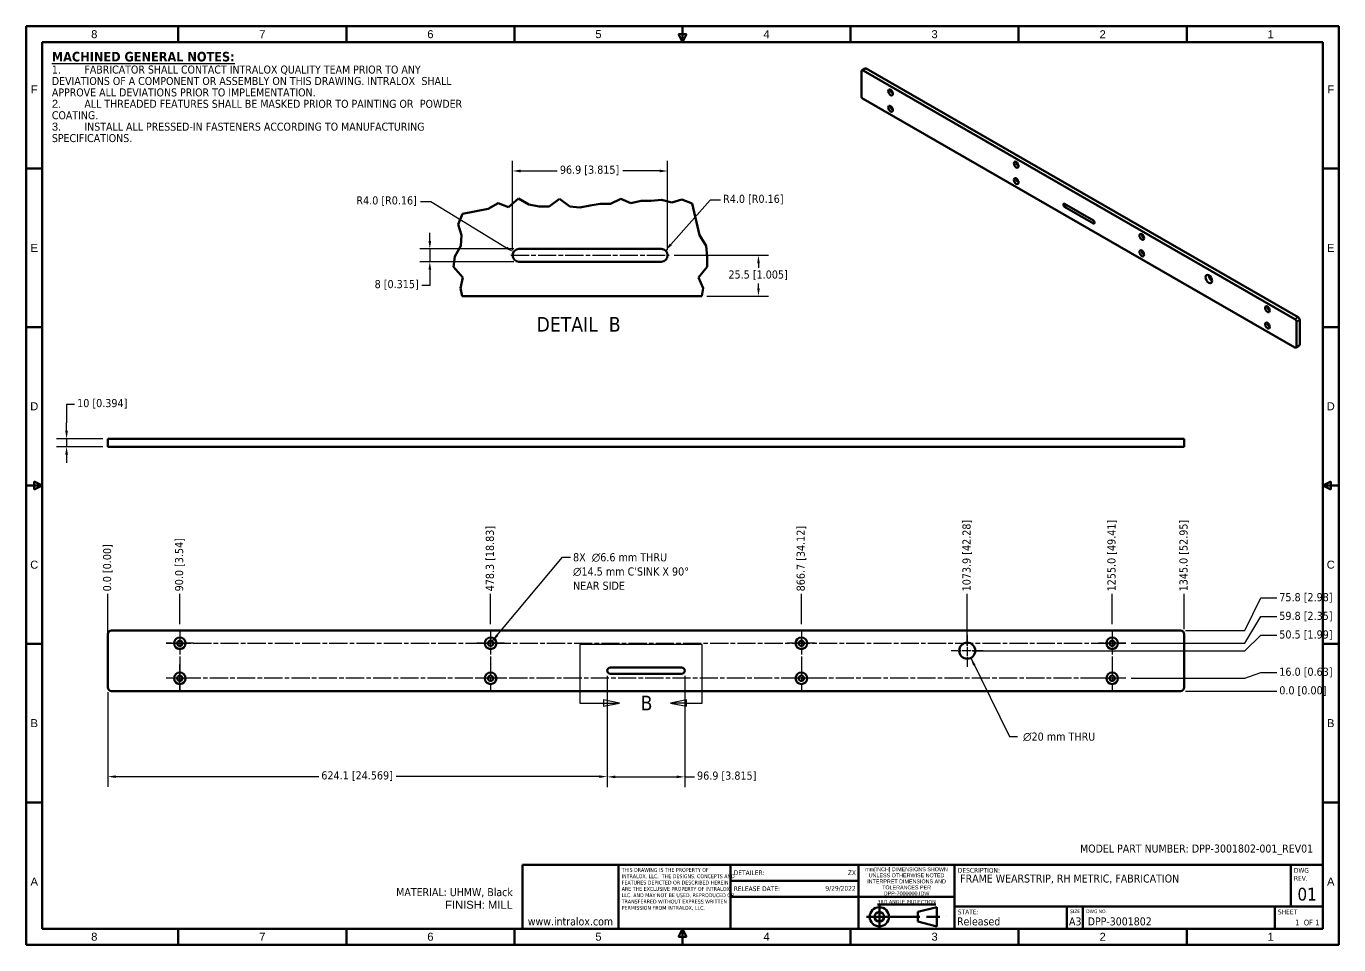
# Model space of a CAD drawing. Header units: millimetres. Extents: x 20 to 1660, y 20 to 1168.
import ezdxf

# ---------------------------------------------------------------- set-up
doc = ezdxf.new("R2010")
doc.units = ezdxf.units.MM
doc.header["$LTSCALE"] = 4
doc.linetypes.add('CHAIN', pattern=[0.7087, 0.4724, -0.0591, 0.1181, -0.0591])
for name, color, linetype, lineweight in [('Border (ISO)', 7, 'Continuous', 70), ('Break Line (ISO)', 7, 'Continuous', 50), ('Center Mark (ISO)', 7, 'Continuous', 25), ('Centerline (ISO)', 7, 'Continuous', 25), ('Detail Boundary (ISO)', 7, 'Continuous', 25), ('Dimension (ISO)', 7, 'Continuous', 25), ('Symbol (ISO)', 7, 'Continuous', 25), ('Title (ISO)', 7, 'Continuous', 50), ('Visible (ISO)', 7, 'Continuous', 50), ('Visible Narrow (ISO)', 7, 'Continuous', 35)]:
    doc.layers.add(name, color=color, linetype=linetype, lineweight=lineweight)
doc.styles.add('ILOX Border Text (2.5)', font='arial.ttf')
doc.styles.add('Label Text (ANSI)', font='tahoma.ttf')
doc.styles.add('Note Text (ANSI)', font='tahoma.ttf')
doc.styles.add('Note Text (ISO)', font='tahoma.ttf')
doc.styles.add('Text Style209', font='tahoma.ttf')
doc.styles.add('Text Style229', font='tahoma.ttf')
doc.styles.add('Text Style230', font='tahoma.ttf')
doc.dimstyles.new('Global design thread callout [metric]$7', dxfattribs={"dimscale": 4, "dimtxt": 2.54, "dimasz": 2.5, "dimexe": 3.175, "dimexo": 1.5875, "dimgap": 0.8, "dimtad": 0, "dimtih": 1, "dimtoh": 1, "dimdec": 1, "dimrnd": 1e-08, "dimdsep": 46, "dimtxsty": 'Note Text (ANSI)', "dimcen": 0.09, "dimdle": 10, "dimclrd": 256, "dimclre": 256, "dimclrt": 256, "dimadec": 0, "dimazin": 2, "dimtfac": 1.2, "dimtmove": 0, "dimatfit": 3, "dimfxl": 1, "dimtolj": 1, "dimtzin": 0, "dimlwd": -1, "dimlwe": -1, "dimarcsym": 0})
doc.dimstyles.new('INTRALOX ALIGNED x.x [x.xx] mm-inch', dxfattribs={"dimscale": 4, "dimtxt": 2.54, "dimasz": 2.5, "dimexe": 3.175, "dimexo": 1.5875, "dimgap": 0.8, "dimtad": 0, "dimtih": 1, "dimtoh": 1, "dimdec": 1, "dimrnd": 1e-08, "dimzin": 0, "dimdsep": 46, "dimtxsty": 'Note Text (ANSI)', "dimcen": 0.09, "dimdle": 10, "dimclrd": 256, "dimclre": 256, "dimclrt": 256, "dimadec": 0, "dimazin": 0, "dimtfac": 1.2, "dimtmove": 0, "dimatfit": 3, "dimfxl": 1, "dimtolj": 1, "dimtzin": 0, "dimlwd": -1, "dimlwe": -1, "dimarcsym": 0})
doc.dimstyles.new('INTRALOX HOLE CALLOUT [metric]$7', dxfattribs={"dimscale": 4, "dimtxt": 2.54, "dimasz": 2.5, "dimexe": 3.175, "dimexo": 1.5875, "dimgap": 0.8, "dimtad": 0, "dimtih": 1, "dimtoh": 1, "dimdec": 1, "dimrnd": 1e-08, "dimdsep": 46, "dimtxsty": 'Note Text (ANSI)', "dimcen": 0.09, "dimdle": 10, "dimclrd": 256, "dimclre": 256, "dimclrt": 256, "dimadec": 0, "dimazin": 2, "dimtfac": 1.2, "dimtmove": 0, "dimatfit": 3, "dimfxl": 1, "dimtolj": 1, "dimtzin": 0, "dimlwd": -1, "dimlwe": -1, "dimarcsym": 0})
doc.dimstyles.new('INTRALOX x.x [x.xx] mm-inch', dxfattribs={"dimscale": 4, "dimtxt": 2.54, "dimasz": 2.5, "dimexe": 3.175, "dimexo": 1.5875, "dimgap": 0.8, "dimtad": 0, "dimtih": 1, "dimtoh": 1, "dimdec": 1, "dimrnd": 1e-08, "dimzin": 0, "dimdsep": 46, "dimtxsty": 'Note Text (ANSI)', "dimcen": 0.09, "dimdle": 10, "dimclrd": 256, "dimclre": 256, "dimclrt": 256, "dimadec": 0, "dimazin": 0, "dimtfac": 1.2, "dimtmove": 0, "dimatfit": 3, "dimfxl": 1, "dimtolj": 1, "dimtzin": 0, "dimlwd": -1, "dimlwe": -1, "dimarcsym": 0})
doc.dimstyles.new('INTRALOX x.xx [x.xxx] mm-inch', dxfattribs={"dimscale": 4, "dimtxt": 2.54, "dimasz": 2.5, "dimexe": 3.175, "dimexo": 1.5875, "dimgap": 0.8, "dimtad": 0, "dimtih": 1, "dimtoh": 1, "dimdec": 1, "dimrnd": 1e-08, "dimdsep": 46, "dimtxsty": 'Note Text (ANSI)', "dimcen": 0.09, "dimdle": 17.78, "dimclrd": 256, "dimclre": 256, "dimclrt": 256, "dimadec": 0, "dimazin": 0, "dimtfac": 1.2, "dimtmove": 0, "dimatfit": 3, "dimfxl": 1, "dimtolj": 1, "dimtzin": 0, "dimlwd": -1, "dimlwe": -1, "dimarcsym": 0})

# ---------------------------------------------------------------- blocks, each defined once
blk = doc.blocks.new('Borders ILOX - A3')
at = {"layer": 'Border (ISO)'}
for p, q in [((5, 292), (415, 292)), ((5, 292), (5, 5)), ((52.5, 287), (52.5, 292)), ((105, 287), (105, 292)), ((157.5, 287), (157.5, 292)), ((210, 287), (210, 292)), ((262.5, 287), (262.5, 292)), ((315, 287), (315, 292)), ((367.5, 287), (367.5, 292)), ((415, 292), (415, 5)), ((10, 287), (410, 287)), ((208.75, 289.5), (211.25, 289.5)), ((210, 287), (208.75, 289.5)), ((210, 287), (211.25, 289.5)), ((410, 287), (410, 10)), ((10, 287), (10, 10)), ((10, 247.5), (5, 247.5)), ((410, 247.5), (415, 247.5)), ((10, 198), (5, 198)), ((410, 198), (415, 198)), ((10, 148.5), (5, 148.5)), ((7.5, 147.25), (7.5, 149.75)), ((10, 148.5), (7.5, 149.75)), ((10, 148.5), (7.5, 147.25)), ((410, 148.5), (412.5, 149.75)), ((410, 148.5), (415, 148.5)), ((410, 148.5), (412.5, 147.25)), ((412.5, 149.75), (412.5, 147.25)), ((10, 99), (5, 99)), ((410, 99), (415, 99)), ((10, 49.5), (5, 49.5)), ((410, 49.5), (415, 49.5)), ((10, 10), (410, 10)), ((52.5, 10), (52.5, 5)), ((105, 10), (105, 5)), ((157.5, 10), (157.5, 5)), ((210, 10), (208.75, 7.5)), ((210, 10), (210, 5)), ((210, 10), (211.25, 7.5)), ((262.5, 10), (262.5, 5)), ((315, 10), (315, 5)), ((367.5, 10), (367.5, 5)), ((5, 5), (415, 5)), ((211.25, 7.5), (208.75, 7.5))]:
    blk.add_line(p, q, dxfattribs=at)
at = {"layer": 'Symbol (ISO)', "char_height": 2.5, "attachment_point": 5, "style": 'ILOX Border Text (2.5)'}
for s, insert in [('8', (26.25, 289.5)), ('7', (78.75, 289.52)), ('6', (131.25, 289.5)), ('5', (183.75, 289.52)), ('4', (236.25, 289.5)), ('3', (288.75, 289.5)), ('2', (341.25, 289.5)), ('1', (393.75, 289.5)), ('\\fArial|b0|i0;F', (7.5, 272.25)), ('\\fArial|b0|i0;F', (412.5, 272.25)), ('\\fArial|b0|i0;E', (7.5, 222.75)), ('\\fArial|b0|i0;E', (412.5, 222.75)), ('\\fArial|b0|i0;D', (7.5, 173.25)), ('\\fArial|b0|i0;D', (412.5, 173.25)), ('\\fArial|b0|i0;C', (7.5, 123.75)), ('\\fArial|b0|i0;C', (412.5, 123.75)), ('\\fArial|b0|i0;B', (7.5, 74.25)), ('\\fArial|b0|i0;B', (412.5, 74.25)), ('\\fArial|b0|i0;A', (7.5, 24.75)), ('\\fArial|b0|i0;A', (412.5, 24.75)), ('8', (26.25, 7.5)), ('7', (78.75, 7.52)), ('6', (131.25, 7.5)), ('5', (183.75, 7.52)), ('4', (236.25, 7.5)), ('3', (288.75, 7.5)), ('2', (341.25, 7.5)), ('1', (393.75, 7.5))]:
    blk.add_mtext(s, dxfattribs=dict(at, insert=insert))
blk = doc.blocks.new('Title Blocks ILOX - A3 Fab')
at = {"layer": 'Title (ISO)'}
for p, q in [((154.94, 48.57), (404.94, 48.57)), ((154.94, 48.57), (154.94, 28.57)), ((184.94, 48.57), (184.94, 28.57)), ((219.94, 48.57), (219.94, 28.57)), ((259.94, 48.57), (259.94, 28.57)), ((289.94, 48.57), (289.94, 28.57)), ((394.94, 48.57), (394.94, 35.57)), ((404.94, 48.57), (404.94, 28.57)), ((219.94, 43.57), (259.94, 43.57)), ((219.94, 38.57), (259.94, 38.57)), ((259.94, 38.57), (289.94, 38.57)), ((278.44, 33.82), (284.44, 35.32)), ((278.44, 30.82), (278.44, 33.82)), ((284.44, 35.32), (284.44, 29.32)), ((289.94, 35.57), (404.94, 35.57)), ((325.05, 35.57), (325.05, 28.57)), ((330.05, 35.57), (330.05, 28.57)), ((389.94, 35.57), (389.94, 28.57)), ((284.44, 29.32), (278.44, 30.82)), ((154.94, 28.57), (404.94, 28.57))]:
    blk.add_line(p, q, dxfattribs=at)
at = {"layer": 'Title (ISO)', "linetype": 'CHAIN', "ltscale": 4.93862}
blk.add_line((266.44, 35.82), (266.44, 28.82), dxfattribs=at)
at = {"layer": 'Title (ISO)', "linetype": 'CHAIN', "ltscale": 8.818964}
blk.add_line((262.44, 32.32), (287.44, 32.32), dxfattribs=at)
at = {"layer": 'Title (ISO)'}
for radius in [3, 1.5]:
    blk.add_circle((266.44, 32.32), radius, dxfattribs=at)
at = {"layer": 'Title (ISO)', "char_height": 1.2}
for s, insert, width, attachment_point, line_spacing_factor, style in [('\\fTahoma|b0|i0;\\H1.2000;THIS DRAWING IS THE PROPERTY OF INTRALOX, LLC.  THE DESIGNS, CONCEPTS AND FEATURES DEPICTED OR DESCRIBED HEREIN ARE THE EXCLUSIVE PROPERTY OF INTRALOX, LLC. AND MAY NOT BE USED, REPRODUCED OR TRANSFERRED WITHOUT EXPRESS WRITTEN PERMISSION FROM INTRALOX, LLC.', (185.94, 47.55), 33.6498, 1, 0.987884, 'Note Text (ISO)'), ('\\fArial|b0|i0;\\H1.2000;mm[INCH] DIMENSIONS SHOWN\\P\\fArial|b0|i0;\\H1.2000;UNLESS OTHERWISE NOTED INTERPRET DIMENSIONS AND TOLERANCES PER\\fTahoma|b0|i0;\\H1.2000;\\P\\fArial|b0|i0;\\H1.2000;DPP-7000000.IDW', (274.94, 43.37), 31.3085, 5, 0.944221, 'Note Text (ANSI)')]:
    blk.add_mtext(s, dxfattribs=dict(at, insert=insert, width=width, attachment_point=attachment_point, line_spacing_factor=line_spacing_factor, style=style))
at = {"layer": 'Title (ISO)', "style": 'Note Text (ISO)'}
for s, insert, char_height, attachment_point in [('\\fTahoma|b0|i0;\\H1.5000;DETAILER:', (220.94, 46.07), 1.5, 4), ('\\fTahoma|b0|i0;\\H1.5000;DESCRIPTION:', (290.94, 47.57), 1.5, 1), ('\\fTahoma|b0|i0;\\H1.5000;RELEASE DATE:', (220.94, 41.07), 1.5, 4), ('\\fTahoma|b0|i0;\\H1.2000;\\L3RD ANGLE PROJECTION', (274.94, 37.57), 1.2, 2), ('\\fTahoma|b0|i0;\\H1.1176;SIZE', (326.05, 34.57), 1.1176, 1), ('\\fTahoma|b0|i0;\\H1.1176;DWG NO.', (331.05, 34.57), 1.1176, 1), ('\\fTahoma|b0|i0;\\H1.5000;SHEET', (390.94, 34.57), 1.5, 1), ('\\fTahoma|b0|i0;\\H2.5000;www.intralox.com', (169.94, 29.57), 2.5, 8), ('\\fTahoma|b0|i0;\\H1.8000;1  OF 1 ', (403.94, 29.57), 1.8, 9)]:
    blk.add_mtext(s, dxfattribs=dict(at, insert=insert, char_height=char_height, attachment_point=attachment_point))
at = {"layer": 'Title (ISO)', "insert": (395.94, 47.55), "char_height": 1.5, "attachment_point": 1, "line_spacing_factor": 0.987884, "style": 'Note Text (ISO)'}
blk.add_mtext('\\fTahoma|b0|i0;\\H1.5000;DWG\\P\\fTahoma|b0|i0;\\H1.5000;REV.', dxfattribs=at)
at = {"layer": 'Title (ISO)', "insert": (290.94, 34.57), "char_height": 1.5, "width": 6.6819, "attachment_point": 1, "style": 'Note Text (ISO)'}
blk.add_mtext('\\fTahoma|b0|i0;\\H1.5000;STATE:', dxfattribs=at)
at = {"layer": 'Title (ISO)'}
for tag, p, height, style in [('AUTHOR_001', (256.6, 45.32), 1.5, 'Text Style229'), ('DESCRIPTION_001', (291.69, 43.02), 2.5, 'Text Style209'), ('SavedDate_001', (249.57, 40.45), 1.5, 'Text Style229'), ('PTC_WM_REVISION_001', (397.05, 37.38), 4, 'Text Style230'), ('PTC_WM_LIFECYCLE_STATE_001', (290.69, 29.63), 2.5, 'Text Style209'), ('Sheet_Size_001', (325.68, 29.63), 2.5, 'Text Style209'), ('PART_NUMBER_001', (331.51, 29.63), 2.5, 'Text Style209')]:
    blk.add_attdef(tag, p, '', height=height, dxfattribs=dict(at, style=style))
blk = doc.blocks.new('FAB_MACHINED_NOTES')
at = {"layer": 'Symbol (ISO)', "insert": (3, -3), "char_height": 2.54, "width": 129.3404, "attachment_point": 1, "line_spacing_factor": 0.856247, "style": 'Note Text (ISO)'}
blk.add_mtext('{\\fTahoma|b1|i0|c0|p34;\\H1.1811x;\\LMACHINED GENERAL NOTES:  \\l\\P\\fTahoma|b0|i0|c0|p34;\\H0.83333x;1.^IFABRICATOR SHALL CONTACT INTRALOX QUALITY TEAM PRIOR TO ANY \\H1.2488x; \\H0.80077x;DEVIATIONS OF A COMPONENT OR ASSEMBLY ON THIS DRAWING. INTRALOX \\H1.12424x; \\H0.88949x;SHALL APPROVE ALL DEVIATIONS PRIOR TO IMPLEMENTATION.\\H1.14188x; \\H0.87575x;\\P\\fArial|b0|i0|c0|p34;2.^I\\fTahoma|b0|i0|c0|p34;ALL THREADED FEATURES SHALL BE MASKED PRIOR TO PAINTING OR \\H1.13938x; \\H0.87767x;POWDER COATING.\\fArial|b0|i0|c0|p34;\\H1.13974x; \\H0.87739x;\\P3.^I\\fTahoma|b0|i0|c0|p34;INSTALL ALL PRESSED-IN FASTENERS ACCORDING TO MANUFACTURING \\H1.13969x; \\H0.87743x;SPECIFICATIONS.\\H1.1397x; }', dxfattribs=at)
blk = doc.blocks.new('Material_Finish_1')
at = {"layer": 'Symbol (ISO)', "insert": (-3, 6.21), "char_height": 2.5, "attachment_point": 9, "line_spacing_factor": 0.945724, "style": 'Note Text (ISO)'}
blk.add_mtext('\\fTahoma|b0|i0;\\H2.5000;MATERIAL: UHMW, Black \\P\\fArial|b0|i0;\\H2.5000;FINISH: MILL', dxfattribs=at)
blk = doc.blocks.new('MODEL_REV_1')
at = {"layer": 'Symbol (ISO)', "insert": (-3, 3), "char_height": 2.5, "attachment_point": 9, "style": 'Note Text (ISO)'}
blk.add_mtext('\\fTahoma|b0|i0;\\H2.5000;MODEL PART NUMBER: DPP-3001802-001_REV01 ', dxfattribs=at)
blk = doc.blocks.new('*D31')
at = {"layer": 'Defpoints', "color": 0, "transparency": 16777216}
for p in [(121.9, 458.5), (121.9, 341.9), (121.9, 341.9)]:
    blk.add_point(p, dxfattribs=at)
at = {"layer": 'Dimension (ISO)', "transparency": 16777216}
blk.add_line((121.9, 348.2), (121.9, 458.5), dxfattribs=at)
at = {"layer": 'Dimension (ISO)', "transparency": 16777216, "insert": (121.9, 461.7), "char_height": 10.16, "attachment_point": 4, "rotation": 90, "style": 'Note Text (ANSI)'}
blk.add_mtext('\\A1;0.0 [0.00]', dxfattribs=at)
blk = doc.blocks.new('*D32')
at = {"layer": 'Defpoints', "color": 0, "transparency": 16777216}
for p in [(211.9, 458.5), (211.9, 414.1), (121.9, 341.9)]:
    blk.add_point(p, dxfattribs=at)
at = {"layer": 'Dimension (ISO)', "transparency": 16777216}
blk.add_line((211.9, 420.5), (211.9, 458.5), dxfattribs=at)
at = {"layer": 'Dimension (ISO)', "transparency": 16777216, "insert": (211.9, 461.7), "char_height": 10.16, "attachment_point": 4, "rotation": 90, "style": 'Note Text (ANSI)'}
blk.add_mtext('\\A1;90.0 [3.54]', dxfattribs=at)
blk = doc.blocks.new('*D33')
at = {"layer": 'Defpoints', "color": 0, "transparency": 16777216}
for p in [(600.2, 458.5), (600.2, 414.1), (121.9, 341.9)]:
    blk.add_point(p, dxfattribs=at)
at = {"layer": 'Dimension (ISO)', "transparency": 16777216}
blk.add_line((600.2, 420.5), (600.2, 458.5), dxfattribs=at)
at = {"layer": 'Dimension (ISO)', "transparency": 16777216, "insert": (600.2, 461.7), "char_height": 10.16, "attachment_point": 4, "rotation": 90, "style": 'Note Text (ANSI)'}
blk.add_mtext('\\A1;478.3 [18.83]', dxfattribs=at)
blk = doc.blocks.new('*D34')
at = {"layer": 'Defpoints', "color": 0, "transparency": 16777216}
for p in [(988.6, 458.5), (988.6, 414.1), (121.9, 341.9)]:
    blk.add_point(p, dxfattribs=at)
at = {"layer": 'Dimension (ISO)', "transparency": 16777216}
blk.add_line((988.6, 420.5), (988.6, 458.5), dxfattribs=at)
at = {"layer": 'Dimension (ISO)', "transparency": 16777216, "insert": (988.6, 461.7), "char_height": 10.16, "attachment_point": 4, "rotation": 90, "style": 'Note Text (ANSI)'}
blk.add_mtext('\\A1;866.7 [34.12]', dxfattribs=at)
blk = doc.blocks.new('*D35')
at = {"layer": 'Defpoints', "color": 0, "transparency": 16777216}
for p in [(1376.9, 458.5), (1376.9, 414.1), (121.9, 341.9)]:
    blk.add_point(p, dxfattribs=at)
at = {"layer": 'Dimension (ISO)', "transparency": 16777216}
blk.add_line((1376.9, 420.5), (1376.9, 458.5), dxfattribs=at)
at = {"layer": 'Dimension (ISO)', "transparency": 16777216, "insert": (1376.9, 461.7), "char_height": 10.16, "attachment_point": 4, "rotation": 90, "style": 'Note Text (ANSI)'}
blk.add_mtext('\\A1;1255.0 [49.41]', dxfattribs=at)
blk = doc.blocks.new('*D36')
at = {"layer": 'Defpoints', "color": 0, "transparency": 16777216}
for p in [(1466.9, 458.5), (1466.9, 408), (121.9, 341.9)]:
    blk.add_point(p, dxfattribs=at)
at = {"layer": 'Dimension (ISO)', "transparency": 16777216}
blk.add_line((1466.9, 414.4), (1466.9, 458.5), dxfattribs=at)
at = {"layer": 'Dimension (ISO)', "transparency": 16777216, "insert": (1466.9, 461.7), "char_height": 10.16, "attachment_point": 4, "rotation": 90, "style": 'Note Text (ANSI)'}
blk.add_mtext('\\A1;1345.0 [52.95]', dxfattribs=at)
blk = doc.blocks.new('*D37')
at = {"layer": 'Defpoints', "color": 0, "transparency": 16777216}
for p in [(1195.8, 458.5), (1195.8, 387.5), (121.9, 341.9)]:
    blk.add_point(p, dxfattribs=at)
at = {"layer": 'Dimension (ISO)', "transparency": 16777216}
blk.add_line((1195.8, 393.9), (1195.8, 458.5), dxfattribs=at)
at = {"layer": 'Dimension (ISO)', "transparency": 16777216, "insert": (1195.8, 461.7), "char_height": 10.16, "attachment_point": 4, "rotation": 90, "style": 'Note Text (ANSI)'}
blk.add_mtext('\\A1;1073.9 [42.28]', dxfattribs=at)
blk = doc.blocks.new('*D38')
at = {"layer": 'Defpoints', "color": 0, "transparency": 16777216}
for p in [(746, 362.6), (121.9, 341.9), (746, 230.1)]:
    blk.add_point(p, dxfattribs=at)
at = {"layer": 'Dimension (ISO)', "transparency": 16777216}
for p, q in [((746, 356.2), (746, 217.4)), ((121.9, 335.5), (121.9, 217.4)), ((131.9, 230.1), (385.5, 230.1)), ((736, 230.1), (482.4, 230.1))]:
    blk.add_line(p, q, dxfattribs=at)
for points in [[(131.9, 231.8), (131.9, 228.5), (121.9, 230.1)], [(736, 231.8), (736, 228.5), (746, 230.1)]]:
    blk.add_solid(points, dxfattribs=at)
at = {"layer": 'Dimension (ISO)', "transparency": 16777216, "insert": (388.7, 236.8), "char_height": 10.16, "attachment_point": 1, "style": 'Note Text (ANSI)'}
blk.add_mtext('\\A1;624.1 [24.569]', dxfattribs=at)
blk = doc.blocks.new('*D39')
at = {"layer": 'Defpoints', "color": 0, "transparency": 16777216}
for p in [(1462.1, 337.1), (1462.1, 337.1), (1582.5, 337.1)]:
    blk.add_point(p, dxfattribs=at)
at = {"layer": 'Dimension (ISO)', "transparency": 16777216}
blk.add_line((1468.4, 337.1), (1582.5, 337.1), dxfattribs=at)
at = {"layer": 'Dimension (ISO)', "transparency": 16777216, "insert": (1585.7, 337.1), "char_height": 10.16, "attachment_point": 4, "style": 'Note Text (ANSI)'}
blk.add_mtext('\\A1;0.0 [0.00]', dxfattribs=at)
blk = doc.blocks.new('*D40')
at = {"layer": 'Defpoints', "color": 0, "transparency": 16777216}
for p in [(1394.2, 353.1), (1582.5, 360.3), (1462.1, 337.1)]:
    blk.add_point(p, dxfattribs=at)
at = {"layer": 'Dimension (ISO)', "transparency": 16777216}
for p, q in [((1400.5, 353.1), (1542.5, 353.1)), ((1542.5, 353.1), (1562.5, 360.3)), ((1562.5, 360.3), (1582.5, 360.3))]:
    blk.add_line(p, q, dxfattribs=at)
at = {"layer": 'Dimension (ISO)', "transparency": 16777216, "insert": (1585.7, 360.3), "char_height": 10.16, "attachment_point": 4, "style": 'Note Text (ANSI)'}
blk.add_mtext('\\A1;16.0 [0.63]', dxfattribs=at)
blk = doc.blocks.new('*D41')
at = {"layer": 'Defpoints', "color": 0, "transparency": 16777216}
for p in [(1582.5, 430.2), (1394.2, 396.9), (1462.1, 337.1)]:
    blk.add_point(p, dxfattribs=at)
at = {"layer": 'Dimension (ISO)', "transparency": 16777216}
for p, q in [((1542.5, 396.9), (1562.5, 430.2)), ((1562.5, 430.2), (1582.5, 430.2)), ((1400.5, 396.9), (1542.5, 396.9))]:
    blk.add_line(p, q, dxfattribs=at)
at = {"layer": 'Dimension (ISO)', "transparency": 16777216, "insert": (1585.7, 430.2), "char_height": 10.16, "attachment_point": 4, "style": 'Note Text (ANSI)'}
blk.add_mtext('\\A1;59.8 [2.35]', dxfattribs=at)
blk = doc.blocks.new('*D42')
at = {"layer": 'Defpoints', "color": 0, "transparency": 16777216}
for p in [(1582.5, 453.5), (1462.1, 412.9), (1462.1, 337.1)]:
    blk.add_point(p, dxfattribs=at)
at = {"layer": 'Dimension (ISO)', "transparency": 16777216}
for p, q in [((1542.5, 412.9), (1562.5, 453.5)), ((1562.5, 453.5), (1582.5, 453.5)), ((1468.4, 412.9), (1542.5, 412.9))]:
    blk.add_line(p, q, dxfattribs=at)
at = {"layer": 'Dimension (ISO)', "transparency": 16777216, "insert": (1585.7, 453.5), "char_height": 10.16, "attachment_point": 4, "style": 'Note Text (ANSI)'}
blk.add_mtext('\\A1;75.8 [2.98]', dxfattribs=at)
blk = doc.blocks.new('*D43')
at = {"layer": 'Defpoints', "color": 0, "transparency": 16777216}
for p in [(1582.5, 406.9), (1195.8, 387.5), (1462.1, 337.1)]:
    blk.add_point(p, dxfattribs=at)
at = {"layer": 'Dimension (ISO)', "transparency": 16777216}
for p, q in [((1542.5, 387.5), (1562.5, 406.9)), ((1562.5, 406.9), (1582.5, 406.9)), ((1202.2, 387.5), (1542.5, 387.5))]:
    blk.add_line(p, q, dxfattribs=at)
at = {"layer": 'Dimension (ISO)', "transparency": 16777216, "insert": (1585.7, 406.9), "char_height": 10.16, "attachment_point": 4, "style": 'Note Text (ANSI)'}
blk.add_mtext('\\A1;50.5 [1.99]', dxfattribs=at)
blk = doc.blocks.new('*D44')
at = {"layer": 'Defpoints', "color": 0, "transparency": 16777216}
for p in [(746, 362.6), (842.9, 362.6), (842.9, 229.8)]:
    blk.add_point(p, dxfattribs=at)
at = {"layer": 'Dimension (ISO)', "transparency": 16777216}
for p, q in [((746, 356.2), (746, 217.1)), ((842.9, 356.2), (842.9, 217.1)), ((756, 229.8), (832.9, 229.8)), ((842.9, 229.8), (855, 229.8))]:
    blk.add_line(p, q, dxfattribs=at)
for points in [[(756, 231.5), (756, 228.2), (746, 229.8)], [(832.9, 231.5), (832.9, 228.2), (842.9, 229.8)]]:
    blk.add_solid(points, dxfattribs=at)
at = {"layer": 'Dimension (ISO)', "transparency": 16777216, "insert": (858.2, 236.5), "char_height": 10.16, "attachment_point": 1, "style": 'Note Text (ANSI)'}
blk.add_mtext('\\A1;96.9 [3.815]', dxfattribs=at)
blk = doc.blocks.new('*D45')
at = {"layer": 'Defpoints', "color": 0, "transparency": 16777216}
for p in [(70.4, 642.5), (121.9, 652.5), (121.9, 642.5)]:
    blk.add_point(p, dxfattribs=at)
at = {"layer": 'Dimension (ISO)', "transparency": 16777216}
for p, q in [((80.4, 695.4), (70.4, 695.4)), ((70.4, 695.4), (70.4, 672.5)), ((70.4, 662.5), (70.4, 672.5)), ((115.6, 652.5), (57.7, 652.5)), ((115.6, 642.5), (57.7, 642.5)), ((70.4, 652.5), (70.4, 642.5)), ((70.4, 632.5), (70.4, 622.5))]:
    blk.add_line(p, q, dxfattribs=at)
for points in [[(68.7, 662.5), (72.1, 662.5), (70.4, 652.5)], [(68.7, 632.5), (72.1, 632.5), (70.4, 642.5)]]:
    blk.add_solid(points, dxfattribs=at)
at = {"layer": 'Dimension (ISO)', "transparency": 16777216, "insert": (83.6, 702.1), "char_height": 10.16, "attachment_point": 1, "style": 'Note Text (ANSI)'}
blk.add_mtext('\\A1;10 [0.394]', dxfattribs=at)
blk = doc.blocks.new('2dDetail0')
at = {"layer": 'Detail Boundary (ISO)', "linetype": 'Continuous'}
for p, q in [((190.37, 80.52), (185.37, 81.52)), ((185.37, 81.52), (185.37, 79.52)), ((185.37, 80.52), (190.37, 80.52)), ((185.37, 79.52), (190.37, 80.52)), ((211.25, 81.52), (206.25, 80.52)), ((211.25, 80.52), (206.25, 80.52)), ((206.25, 80.52), (211.25, 79.52)), ((211.25, 79.52), (211.25, 81.52))]:
    blk.add_line(p, q, dxfattribs=at)
at = {"layer": 'Detail Boundary (ISO)', "flags": 128}
blk.add_lwpolyline([(211.25, 80.52), (216.14, 80.52), (216.14, 98.78), (177.88, 98.78), (177.88, 80.52), (185.37, 80.52)], dxfattribs=at)
at = {"layer": 'Detail Boundary (ISO)', "linetype": 'Continuous', "flags": 128}
for points in [[(185.37, 79.52), (190.37, 80.52), (185.37, 81.52), (185.37, 79.52)], [(211.25, 81.52), (206.25, 80.52), (211.25, 79.52), (211.25, 81.52)]]:
    blk.add_lwpolyline(points, dxfattribs=at)
at = {"layer": 'Detail Boundary (ISO)'}
for points in [[(185.37, 79.52), (190.37, 80.52), (185.37, 81.52), (185.37, 79.52)], [(211.25, 81.52), (206.25, 80.52), (211.25, 79.52), (211.25, 81.52)]]:
    blk.add_solid(points, dxfattribs=at)
at = {"layer": 'Detail Boundary (ISO)', "insert": (196.91, 78.23), "char_height": 4.57, "attachment_point": 7, "style": 'Label Text (ANSI)'}
blk.add_mtext('B', dxfattribs=at)
blk = doc.blocks.new('*D47')
at = {"layer": 'Defpoints', "color": 0, "transparency": 16777216}
for p in [(524.3, 889.7), (635.6, 889.7), (635.6, 873.7)]:
    blk.add_point(p, dxfattribs=at)
at = {"layer": 'Dimension (ISO)', "transparency": 16777216}
for p, q in [((524.3, 899.7), (524.3, 909.7)), ((629.2, 889.7), (511.6, 889.7)), ((524.3, 889.7), (524.3, 873.7)), ((629.2, 873.7), (511.6, 873.7)), ((524.3, 863.7), (524.3, 844.1)), ((524.3, 844.1), (514.3, 844.1))]:
    blk.add_line(p, q, dxfattribs=at)
for points in [[(522.6, 899.7), (526, 899.7), (524.3, 889.7)], [(522.6, 863.7), (526, 863.7), (524.3, 873.7)]]:
    blk.add_solid(points, dxfattribs=at)
at = {"layer": 'Dimension (ISO)', "transparency": 16777216, "insert": (455.3, 850.8), "char_height": 10.16, "attachment_point": 1, "style": 'Note Text (ANSI)'}
blk.add_mtext('\\A1;8 [0.315]', dxfattribs=at)
blk = doc.blocks.new('*D48')
at = {"layer": 'Defpoints', "color": 0, "transparency": 16777216}
for p in [(628.8, 885.9), (635.6, 881.7)]:
    blk.add_point(p, dxfattribs=at)
at = {"layer": 'Dimension (ISO)', "transparency": 16777216}
for p, q in [((512.6, 948.8), (525.7, 948.8)), ((525.7, 948.8), (620.2, 891.1))]:
    blk.add_line(p, q, dxfattribs=at)
blk.add_solid([(621.1, 892.5), (619.4, 889.6), (628.8, 885.9)], dxfattribs=at)
at = {"layer": 'Dimension (ISO)', "transparency": 16777216, "insert": (432.5, 955.4), "char_height": 10.16, "attachment_point": 1, "style": 'Note Text (ANSI)'}
blk.add_mtext('\\A1;R4.0 [R0.16]', dxfattribs=at)
blk = doc.blocks.new('*D49')
at = {"layer": 'Defpoints', "color": 0, "transparency": 16777216}
for p in [(818.7, 887.7), (813.4, 881.7)]:
    blk.add_point(p, dxfattribs=at)
at = {"layer": 'Dimension (ISO)', "transparency": 16777216}
for p, q in [((874.4, 950.7), (825.3, 895.2)), ((887.5, 950.7), (874.4, 950.7))]:
    blk.add_line(p, q, dxfattribs=at)
blk.add_solid([(824.1, 896.3), (826.6, 894.1), (818.7, 887.7)], dxfattribs=at)
at = {"layer": 'Dimension (ISO)', "transparency": 16777216, "insert": (890.7, 957.4), "char_height": 10.16, "attachment_point": 1, "style": 'Note Text (ANSI)'}
blk.add_mtext('\\A1;R4.0 [R0.16]', dxfattribs=at)
blk = doc.blocks.new('*D50')
at = {"layer": 'Defpoints', "color": 0, "transparency": 16777216}
for p in [(823.4, 881.7), (863.9, 830.6), (934.9, 830.6)]:
    blk.add_point(p, dxfattribs=at)
at = {"layer": 'Dimension (ISO)', "transparency": 16777216}
for p, q in [((829.7, 881.7), (947.6, 881.7)), ((934.9, 871.7), (934.9, 866)), ((934.9, 840.6), (934.9, 846.3)), ((870.3, 830.6), (947.6, 830.6))]:
    blk.add_line(p, q, dxfattribs=at)
for points in [[(933.3, 871.7), (936.6, 871.7), (934.9, 881.7)], [(933.3, 840.6), (936.6, 840.6), (934.9, 830.6)]]:
    blk.add_solid(points, dxfattribs=at)
at = {"layer": 'Dimension (ISO)', "transparency": 16777216, "insert": (897.4, 862.8), "char_height": 10.16, "attachment_point": 1, "style": 'Note Text (ANSI)'}
blk.add_mtext('\\A1;25.5 [1.005]', dxfattribs=at)
blk = doc.blocks.new('*D51')
at = {"layer": 'Defpoints', "color": 0, "transparency": 16777216}
for p in [(821.4, 987.1), (627.6, 881.7), (821.4, 881.7)]:
    blk.add_point(p, dxfattribs=at)
at = {"layer": 'Dimension (ISO)', "transparency": 16777216}
for p, q in [((627.6, 888), (627.6, 999.8)), ((637.6, 987.1), (683.6, 987.1)), ((811.4, 987.1), (765.4, 987.1)), ((821.4, 888), (821.4, 999.8))]:
    blk.add_line(p, q, dxfattribs=at)
for points in [[(637.6, 988.8), (637.6, 985.4), (627.6, 987.1)], [(811.4, 988.8), (811.4, 985.4), (821.4, 987.1)]]:
    blk.add_solid(points, dxfattribs=at)
at = {"layer": 'Dimension (ISO)', "transparency": 16777216, "insert": (686.8, 993.8), "char_height": 10.16, "attachment_point": 1, "style": 'Note Text (ANSI)'}
blk.add_mtext('\\A1;96.9 [3.815]', dxfattribs=at)

msp = doc.modelspace()

# ---------------------------------------------------------------- linework, layer by layer
at = {"layer": 'Break Line (ISO)'}
for p, q in [((622.5, 942.08), (635.25, 952.89)), ((635.25, 952.89), (648.01, 945.34)), ((673.51, 942.86), (686.27, 952.25)), ((686.27, 952.25), (699.02, 942.63)), ((750.04, 946.21), (762.79, 952.13)), ((762.79, 952.13), (775.55, 946.92)), ((826.56, 947.82), (839.32, 951.4)), ((839.32, 951.4), (852.07, 946.39)), ((565.26, 933.49), (596.99, 939.63)), ((596.99, 939.63), (609.75, 946.99)), ((609.75, 946.99), (622.5, 942.08)), ((648.01, 945.34), (660.76, 942.7)), ((660.76, 942.7), (673.51, 942.86)), ((699.02, 942.63), (711.78, 941.27)), ((711.78, 941.27), (724.53, 944.14)), ((724.53, 944.14), (737.28, 946.14)), ((737.28, 946.14), (750.04, 946.21)), ((775.55, 946.92), (788.3, 949.88)), ((788.3, 949.88), (801.05, 949.79)), ((801.05, 949.79), (813.81, 950.98)), ((813.81, 950.98), (826.56, 947.82)), ((852.07, 946.39), (861.07, 906.93)), ((559.66, 920.21), (565.26, 933.49)), ((563.98, 906.93), (559.66, 920.21)), ((562.94, 893.65), (563.98, 906.93)), ((861.07, 906.93), (869.5, 893.65)), ((555.72, 880.38), (562.94, 893.65)), ((869.5, 893.65), (870.77, 880.38)), ((554.04, 867.1), (555.72, 880.38)), ((870.77, 880.38), (870.87, 867.1)), ((565.65, 853.82), (554.04, 867.1)), ((562.61, 840.54), (565.65, 853.82)), ((870.87, 867.1), (860.03, 853.82)), ((860.03, 853.82), (865.65, 840.54)), ((564.83, 830.64), (562.61, 840.54)), ((865.65, 840.54), (863.95, 830.64))]:
    msp.add_line(p, q, dxfattribs=at)
at = {"layer": 'Center Mark (ISO)', "linetype": 'CHAIN', "ltscale": 4.791306}
for p, q in [((229.15, 396.85), (194.65, 396.85)), ((617.48, 396.85), (582.98, 396.85)), ((1005.82, 396.85), (971.32, 396.85)), ((1394.15, 396.85), (1359.65, 396.85)), ((211.9, 335.8), (211.9, 370.3)), ((229.15, 353.05), (194.65, 353.05)), ((617.48, 353.05), (582.98, 353.05)), ((1005.82, 353.05), (971.32, 353.05)), ((1394.15, 353.05), (1359.65, 353.05))]:
    msp.add_line(p, q, dxfattribs=at)
at = {"layer": 'Center Mark (ISO)', "linetype": 'CHAIN', "ltscale": 5.555153}
for p, q in [((1195.82, 407.52), (1195.82, 367.52)), ((1215.82, 387.52), (1175.82, 387.52))]:
    msp.add_line(p, q, dxfattribs=at)
at = {"layer": 'Centerline (ISO)', "linetype": 'CHAIN', "ltscale": 11.993792}
for p, q in [((625.59, 881.69), (823.39, 881.69)), ((211.9, 414.1), (211.9, 335.8)), ((600.23, 414.1), (600.23, 335.8)), ((988.57, 414.1), (988.57, 335.8)), ((1376.9, 414.1), (1376.9, 335.8)), ((194.65, 396.85), (1394.15, 396.85)), ((1394.15, 353.05), (194.65, 353.05))]:
    msp.add_line(p, q, dxfattribs=at)
at = {"layer": 'Visible (ISO)'}
for p, q in [((1063.7, 1080.63), (1063.7, 1111.53)), ((1064.27, 1112.8), (1068.31, 1115.13)), ((1065.65, 1112.67), (1605.21, 801.95)), ((1069.69, 1114.99), (1609.25, 804.28)), ((1605.21, 766.54), (1065.65, 1077.25)), ((1317.47, 946.03), (1353.39, 925.35)), ((1353.39, 921.61), (1317.47, 942.3)), ((635.59, 889.69), (813.39, 889.69)), ((813.39, 873.69), (635.59, 873.69)), ((863.95, 830.64), (564.83, 830.64)), ((1607.16, 798.58), (1607.16, 767.67)), ((1611.2, 800.9), (1611.2, 770)), ((1606.59, 766.41), (1610.63, 768.73)), ((121.9, 652.52), (126.73, 652.52)), ((121.9, 652.52), (121.9, 642.52)), ((126.73, 642.52), (121.9, 642.52)), ((126.73, 652.52), (1462.07, 652.52)), ((126.73, 642.52), (1462.07, 642.52)), ((1462.07, 652.52), (1466.9, 652.52)), ((1466.9, 642.52), (1462.07, 642.52)), ((1466.9, 642.52), (1466.9, 652.52)), ((126.73, 412.85), (1462.07, 412.85)), ((121.9, 341.88), (121.9, 408.02)), ((1466.9, 408.02), (1466.9, 341.88)), ((749.95, 366.58), (838.85, 366.58)), ((838.85, 358.58), (749.95, 358.58)), ((1462.07, 337.05), (126.73, 337.05))]:
    msp.add_line(p, q, dxfattribs=at)
for centre, radius in [((211.9, 396.85), 7.25), ((211.9, 396.85), 3.3), ((600.23, 396.85), 7.25), ((600.23, 396.85), 3.3), ((988.57, 396.85), 7.25), ((988.57, 396.85), 3.3), ((1195.82, 387.52), 10), ((1376.9, 396.85), 7.25), ((1376.9, 396.85), 3.3), ((211.9, 353.05), 7.25), ((211.9, 353.05), 3.3), ((600.23, 353.05), 7.25), ((600.23, 353.05), 3.3), ((988.57, 353.05), 7.25), ((988.57, 353.05), 3.3), ((1376.9, 353.05), 7.25), ((1376.9, 353.05), 3.3)]:
    msp.add_circle(centre, radius, dxfattribs=at)
for centre, radius, start, end in [((635.59, 881.69), 8, 90, 270), ((813.39, 881.69), 8, 270, 90), ((126.73, 408.02), 4.83, 90, 180), ((1462.07, 408.02), 4.83, 0, 90), ((749.95, 362.58), 4, 90, 270), ((838.85, 362.58), 4, 270, 90), ((126.73, 341.88), 4.83, 180, 270), ((1462.07, 341.88), 4.83, 270, 0)]:
    msp.add_arc(centre, radius, start, end, dxfattribs=at)
for centre, major_axis, start_param, end_param in [((1069.69, 1112.74), (-1.38, 2.39), 5.4997209, 6.2831853), ((1065.65, 1110.41), (-1.38, 2.39), 5.4997209, 7.0705172), ((1101.66, 1086.29), (0.94, -1.63), 2.8497373, 6.5750406), ((1065.65, 1079.51), (-1.38, 2.39), 0.7873319, 2.3581282), ((1101.66, 1065.83), (-0.94, 1.63), 5.99133, 9.7166333), ((1258.57, 995.93), (0.94, -1.63), 2.8497373, 6.5750406), ((1258.57, 975.47), (-0.94, 1.63), 5.99133, 9.7166333), ((1317.47, 944.17), (-1.14, 1.98), 5.4997209, 8.6413135), ((1353.39, 923.48), (1.14, -1.98), 5.4997209, 8.6413135), ((1415.48, 905.57), (0.94, -1.63), 2.8497373, 6.5750406), ((1415.48, 885.11), (-0.94, 1.63), 5.99133, 9.7166333), ((1501.67, 854.4), (2.85, -4.95), 3.9250646, 5.4997134), ((1572.39, 815.22), (0.94, -1.63), 2.8497373, 6.5750406), ((1609.25, 802.03), (-1.38, 2.39), 3.9289245, 5.4997209), ((1572.39, 794.75), (-0.94, 1.63), 5.99133, 9.7166333), ((1605.21, 799.7), (1.38, -2.39), 0.7873319, 2.3581282), ((1605.21, 768.8), (1.38, -2.39), 5.4997209, 7.0705172), ((1609.25, 771.12), (1.38, -2.39), 0, 0.7873319)]:
    msp.add_ellipse(centre, major_axis=major_axis, ratio=0.5780931, start_param=start_param, end_param=end_param, dxfattribs=at)
for centre, major_axis in [((1100.07, 1085.37), (-2.07, 3.59)), ((1100.07, 1064.91), (-2.07, 3.59)), ((1256.98, 995.01), (-2.07, 3.59)), ((1256.98, 974.55), (-2.07, 3.59)), ((1413.89, 904.66), (-2.07, 3.59)), ((1413.89, 884.19), (-2.07, 3.59)), ((1497.63, 852.07), (-2.85, 4.95)), ((1570.8, 814.3), (-2.07, 3.59)), ((1570.8, 793.83), (-2.07, 3.59))]:
    msp.add_ellipse(centre, major_axis=major_axis, ratio=0.5780931, dxfattribs=at)
at = {"layer": 'Visible Narrow (ISO)'}
for p, q in [((1065.65, 1112.67), (1069.69, 1114.99)), ((1317.47, 942.3), (1320.72, 944.17)), ((1353.39, 921.61), (1355.01, 922.54)), ((1609.25, 804.28), (1605.21, 801.95)), ((1607.16, 798.58), (1611.2, 800.9)), ((1611.2, 770), (1607.16, 767.67))]:
    msp.add_line(p, q, dxfattribs=at)

# ---------------------------------------------------------------- block references
at = {"xscale": 4, "yscale": 4, "zscale": 4}
for name, p in [('Borders ILOX - A3', (0, 0)), ('FAB_MACHINED_NOTES', (40, 1148)), ('MODEL_REV_1', (1640, 120)), ('Material_Finish_1', (640, 40))]:
    msp.add_blockref(name, p, dxfattribs=at)
msp.add_blockref('Title Blocks ILOX - A3 Fab', (20.22, -74.3), dxfattribs=at).add_auto_attribs({'Sheet_Size_001': 'A3', 'DESCRIPTION_001': 'FRAME WEARSTRIP, RH METRIC, FABRICATION', 'PART_NUMBER_001': 'DPP-3001802', 'PTC_WM_REVISION_001': '01', 'PTC_WM_LIFECYCLE_STATE_001': 'Released', 'AUTHOR_001': 'ZX', 'SavedDate_001': '9/29/2022'})
at = {"layer": 'Detail Boundary (ISO)', "xscale": 4, "yscale": 4, "zscale": 4}
msp.add_blockref('2dDetail0', (0, 0), dxfattribs=at)

# ---------------------------------------------------------------- texts
at = {"layer": 'Symbol (ISO)', "insert": (657.61, 786.33), "char_height": 18.288, "attachment_point": 7, "style": 'Label Text (ANSI)'}
msp.add_mtext('DETAIL  B', dxfattribs=at)
at = {"layer": 'Symbol (ISO)', "char_height": 10.16, "attachment_point": 1, "style": 'Note Text (ANSI)'}
for s, insert, width, line_spacing_factor in [("{8X  \\fAIGDT|b0|i0;\\H10.1600;n\\fTahoma|b0|i0;\\H10.1600;6.6 mm THRU\\P\\fAIGDT|b0|i0;\\H10.1600;n\\fTahoma|b0|i0;\\H10.1600;14.5 mm C'SINK X 90°\\PNEAR SIDE}", (703.23, 509.4), 152.7339, 1.05), ('{ \\fAIGDT|b0|i0;\\H10.1600;n\\fTahoma|b0|i0;\\H10.1600;20 mm THRU}', (1261.78, 285.23), 99.6048, 0.4445)]:
    msp.add_mtext(s, dxfattribs=dict(at, insert=insert, width=width, line_spacing_factor=line_spacing_factor))

# ---------------------------------------------------------------- dimensions: what is measured, and where the dimension line sits
at = {"layer": 'Dimension (ISO)'}
for base, p1, p2, angle, override, picture, middle in [((821.39, 987.11), (627.59, 881.69), (821.39, 881.69), 180, {"dimgap": 0.8, "dimtih": 0, "dimtoh": 0, "dimdec": 1, "dimlfac": 0.5, "dimtol": 0, "dimlim": 0, "dimtp": 0, "dimtm": 0, "dimtdec": 2, "dimtofl": 0, "dimatfit": 1}, '*D51', (724.49, 987.11)), ((524.31, 889.69), (635.59, 873.69), (635.59, 889.69), 90, {"dimgap": 0.8, "dimdec": 1, "dimlfac": 0.5, "dimtol": 0, "dimlim": 0, "dimtp": 0, "dimtm": 0, "dimtdec": 2, "dimtofl": 1, "dimatfit": 1}, '*D47', (483.21, 844.12)), ((934.94, 830.64), (823.39, 881.69), (863.95, 830.64), 270, {"dimgap": 0.8, "dimdec": 1, "dimlfac": 0.5, "dimtol": 0, "dimlim": 0, "dimtp": 0, "dimtm": 0, "dimtdec": 2, "dimtofl": 0, "dimatfit": 1}, '*D50', (934.94, 856.17)), ((70.39, 642.52), (121.9, 652.52), (121.9, 642.52), 90, {"dimgap": 0.8, "dimdec": 1, "dimtol": 0, "dimlim": 0, "dimtp": 0, "dimtm": 0, "dimtdec": 2, "dimtofl": 1, "dimtmove": 1, "dimatfit": 1}, '*D45', (71.22, 695.44)), ((745.95033478, 230.12066157), (121.90033478, 341.87698496), (745.95033478, 362.57598496), 180, {"dimgap": 0.8, "dimtih": 0, "dimtoh": 0, "dimdec": 1, "dimtol": 0, "dimlim": 0, "dimtp": 0, "dimtm": 0, "dimtdec": 2, "dimtofl": 0, "dimatfit": 1}, '*D38', (433.92533478, 230.12066157)), ((842.85, 229.83), (745.95, 362.58), (842.85, 362.58), 180, {"dimgap": 0.8, "dimtih": 0, "dimtoh": 0, "dimdec": 1, "dimtol": 0, "dimlim": 0, "dimtp": 0, "dimtm": 0, "dimtdec": 2, "dimtofl": 0, "dimatfit": 2}, '*D44', (895.91, 229.83))]:
    dim = msp.add_linear_dim(base=base, p1=p1, p2=p2, angle=angle, dimstyle='INTRALOX x.xx [x.xxx] mm-inch', override=override, dxfattribs=at)
    dim.commit()
    dim.dimension.update_dxf_attribs({"geometry": picture, "text_midpoint": middle, "dimtype": 160})
for center, mpoint, picture, middle in [((635.59, 881.69), (628.76, 885.86), '*D48', (470.97, 948.75)), ((813.39, 881.69), (818.69, 887.69), '*D49', (929.08, 950.74))]:
    dim = msp.add_radius_dim(center=center, mpoint=mpoint, dimstyle='INTRALOX x.x [x.xx] mm-inch', override={"dimgap": 0.8, "dimdec": 1, "dimlfac": 0.5, "dimcen": 0, "dimtol": 0, "dimlim": 0, "dimtp": 0, "dimtm": 0, "dimtdec": 2, "dimtofl": 0}, dxfattribs=at)
    dim.commit()
    dim.dimension.update_dxf_attribs({"geometry": picture, "text_midpoint": middle, "dimtype": 164})
for feature_location, offset, dtype, origin, picture, middle in [((1376.9, 414.1), (0, 44.4), 1, (121.9, 341.88), '*D35', (1376.9, 506.46)), ((1466.9, 408.02), (0, 50.48), 1, (121.9, 341.88), '*D36', (1466.9, 506.46)), ((1195.82, 387.52), (0, 70.99), 1, (121.9, 341.88), '*D37', (1195.82, 506.46)), ((600.23, 414.1), (0, 44.4), 1, (121.9, 341.88), '*D33', (600.23, 503.28)), ((988.57, 414.1), (0, 44.4), 1, (121.9, 341.88), '*D34', (988.57, 503.16)), ((211.9, 414.1), (0, 44.4), 1, (121.9, 341.88), '*D32', (211.9, 495.56)), ((121.90033478, 341.87698496), (0, 116.62699907), 1, (121.90033478, 341.87698496), '*D31', (121.90033478, 491.68928896)), ((1462.07, 412.85), (120.45, 40.64), 0, (1462.07, 337.05), '*D42', (1619.47, 453.49)), ((1394.15, 396.85), (188.37, 33.35), 0, (1462.07, 337.05), '*D41', (1619.38, 430.21)), ((1195.82, 387.52), (386.71, 19.4), 0, (1462.07, 337.05), '*D43', (1619.38, 406.92)), ((1394.15, 353.05), (188.37, 7.29), 0, (1462.07, 337.05), '*D40', (1619.04, 360.34)), ((1462.07433478, 337.05098496), (120.45055365, 0), 0, (1462.07433478, 337.05098496), '*D39', (1615.71019337, 337.05098496))]:
    dim = msp.add_ordinate_dim(feature_location=feature_location, offset=offset, dtype=dtype, origin=origin, dimstyle='INTRALOX ALIGNED x.x [x.xx] mm-inch', override={"dimgap": 0.8, "dimtad": 0, "dimdec": 1, "dimtol": 0, "dimlim": 0, "dimtp": 0, "dimtm": 0, "dimtdec": 2}, dxfattribs=at)
    dim.commit()
    dim.dimension.update_dxf_attribs({"geometry": picture, "text_midpoint": middle})

# ---------------------------------------------------------------- leaders
at = {"layer": 'Symbol (ISO)', "annotation_type": 0, "has_hookline": 1, "hookline_direction": 0}
for points, dimstyle, text_width in [([(602.3, 399.43), (690.03, 504.32), (700.03, 504.32)], 'Global design thread callout [metric]$7', 150.17), ([(1200.16, 378.51), (1248.58, 280.15), (1258.58, 280.15)], 'INTRALOX HOLE CALLOUT [metric]$7', 98.06)]:
    msp.add_leader(points, dimstyle=dimstyle, override={"dimtad": 0}, dxfattribs=dict(at, text_width=text_width))

doc.saveas('drawing.dxf')
